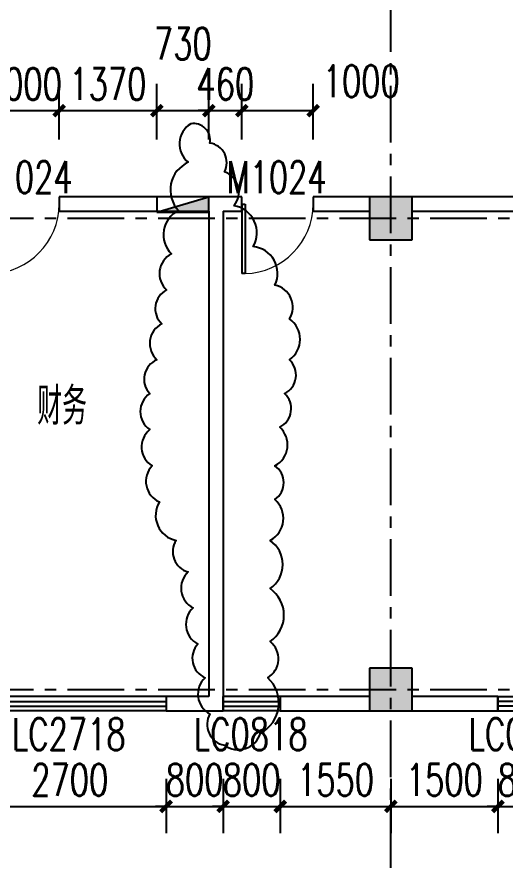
# Model space of a CAD drawing. Header units: millimetres. Extents: x -1048436 to -185795, y -983427 to 400387.
# Drawn here: x -722302 to -715449, y -2118 to 9802 of the extents above; entities that cross this region are included whole.
import ezdxf

# ---------------------------------------------------------------- set-up
doc = ezdxf.new("R2010")
doc.units = ezdxf.units.MM
doc.header["$LTSCALE"] = 500
doc.linetypes.add('一层轴网$0$CENTER', pattern=[50.8, 31.75, -6.35, 6.35, -6.35])
for name, color, linetype in [('COLUMN', 254, 'Continuous'), ('P-消火栓-VPIPE', 1, 'Continuous'), ('PUB_DIM', 3, 'Continuous'), ('PUB_HATCH', 8, 'Continuous'), ('WINDOW', 4, 'Continuous'), ('WINDOW_TEXT', 7, 'Continuous'), ('一层轴网$0$建-轴线', 1, '一层轴网$0$CENTER'), ('建-墙', 254, 'Continuous'), ('建-文字', 4, 'Continuous'), ('建-符号-门编号', 13, 'Continuous'), ('建-门扇', 32, 'Continuous')]:
    doc.layers.add(name, color=color, linetype=linetype)
doc.layers.add('建-非打-01', color=6, linetype='Continuous', plot=False)
doc.styles.add('_TCH_DIM_T3', font='SIMPLEX', dxfattribs={"width": 0.705882, "bigfont": 'GBCBIG'})
doc.styles.add('_TCH_WINDOW', font='SIMPLEX', dxfattribs={"height": 3.5, "bigfont": 'GBCBIG'})
doc.styles.add('XD2008', font='xd-hzs.shx', dxfattribs={"width": 0.7, "bigfont": 'xd-hztxt.shx'})
doc.dimstyles.new('_TCH_ARCH&&150', dxfattribs={"dimtxt": 446.25, "dimasz": 150, "dimexe": 375, "dimexo": 450, "dimgap": 150, "dimtad": 1, "dimdec": 0, "dimzin": 0, "dimdsep": 46, "dimtxsty": '_TCH_DIM_T3', "dimblk": 'ARCHTICK', "dimcen": 0.09, "dimclrt": 7, "dimazin": 2, "dimtfac": 1, "dimtdec": 0, "dimtix": 1, "dimtmove": 2, "dimatfit": 3, "dimldrblk": 'ARCHTICK', "dimfxl": 1, "dimtolj": 1, "dimtzin": 0, "dimarcsym": 0})

# ---------------------------------------------------------------- blocks, each defined once
blk = doc.blocks.new('PA-X单栓')
blk.add_line((-161.6, 56.7), (325, 200))
blk.add_lwpolyline([(-161.6, 56.7), (325, 56.7), (325, 200), (-161.6, 200)], close=True)
blk.add_solid([(325, 56.7), (325, 200), (-161.6, 56.7)])
blk = doc.blocks.new('消防栓')
at = {"layer": 'P-消火栓-VPIPE', "linetype": 'ByBlock', "xscale": 1.5, "yscale": 1.5, "zscale": 1.5, "rotation": 270}
blk.add_blockref('PA-X单栓', (-747463, -432860), dxfattribs=at)
blk = doc.blocks.new('gdsfgfdh')
at = {"rotation": 90}
blk.add_blockref('消防栓', (-1152961, 754445), dxfattribs=at)
blk = doc.blocks.new('A$C2C8523F8')
at = {"layer": '一层轴网$0$建-轴线', "ltscale": 0.05}
for p, q in [((11450, 66576.4), (54751.3, 66576.4)), ((11450, 59976.4), (54751.3, 59976.4))]:
    blk.add_line(p, q, dxfattribs=at)
blk.add_lwpolyline([(36300, 57476.4), (36300, 82276.4)], dxfattribs=at)
blk = doc.blocks.new('_ArchTick')
at = {"color": 0, "linetype": 'ByBlock', "const_width": 0.4}
blk.add_lwpolyline([(-0.5, -0.5), (0.5, 0.5)], dxfattribs=at)
blk = doc.blocks.new('*D1160')
at = {"layer": 'Defpoints', "color": 0, "transparency": 16777216}
for p in [(-718153, 8490), (-719153, 7636), (-718153, 7636)]:
    blk.add_point(p, dxfattribs=at)
at = {"layer": 'PUB_DIM', "color": 0, "lineweight": -2, "transparency": 16777216}
for p, q in [((-719153, 8086), (-719153, 8865)), ((-718153, 8086), (-718153, 8865)), ((-719153, 8490), (-718153, 8490))]:
    blk.add_line(p, q, dxfattribs=at)
at = {"layer": 'PUB_DIM', "color": 0, "lineweight": -2, "transparency": 16777216, "xscale": 150, "yscale": 150, "zscale": 150, "rotation": 180}
blk.add_blockref('_ArchTick', (-719153, 8490), dxfattribs=at)
at = {"layer": 'PUB_DIM', "color": 0, "lineweight": -2, "transparency": 16777216, "xscale": 150, "yscale": 150, "zscale": 150}
blk.add_blockref('_ArchTick', (-718153, 8490), dxfattribs=at)
at = {"layer": 'PUB_DIM', "color": 7, "transparency": 16777216, "insert": (-717478, 8903), "char_height": 446.2, "attachment_point": 5, "style": '_TCH_DIM_T3'}
blk.add_mtext('\\A1;1000', dxfattribs=at)
blk = doc.blocks.new('*D1161')
at = {"layer": 'Defpoints', "color": 0, "transparency": 16777216}
for p in [(-719153, 8490), (-719613, 7636), (-719153, 7636)]:
    blk.add_point(p, dxfattribs=at)
at = {"layer": 'PUB_DIM', "color": 0, "lineweight": -2, "transparency": 16777216}
for p, q in [((-719613, 8086), (-719613, 8865)), ((-719153, 8086), (-719153, 8865)), ((-719613, 8490), (-719763, 8490)), ((-719613, 8490), (-719153, 8490)), ((-719153, 8490), (-719003, 8490))]:
    blk.add_line(p, q, dxfattribs=at)
at = {"layer": 'PUB_DIM', "color": 0, "lineweight": -2, "transparency": 16777216, "xscale": 150, "yscale": 150, "zscale": 150}
blk.add_blockref('_ArchTick', (-719613, 8490), dxfattribs=at)
at = {"layer": 'PUB_DIM', "color": 0, "lineweight": -2, "transparency": 16777216, "xscale": 150, "yscale": 150, "zscale": 150, "rotation": 180}
blk.add_blockref('_ArchTick', (-719153, 8490), dxfattribs=at)
at = {"layer": 'PUB_DIM', "color": 7, "transparency": 16777216, "insert": (-719383, 8864), "char_height": 446.2, "attachment_point": 5, "style": '_TCH_DIM_T3'}
blk.add_mtext('\\A1;460', dxfattribs=at)
blk = doc.blocks.new('*D1162')
at = {"layer": 'Defpoints', "color": 0, "transparency": 16777216}
for p in [(-719613, 8490), (-720343, 7636), (-719613, 7636)]:
    blk.add_point(p, dxfattribs=at)
at = {"layer": 'PUB_DIM', "color": 0, "lineweight": -2, "transparency": 16777216}
for p, q in [((-720343, 8086), (-720343, 8865)), ((-719613, 8086), (-719613, 8865)), ((-720343, 8490), (-719613, 8490))]:
    blk.add_line(p, q, dxfattribs=at)
at = {"layer": 'PUB_DIM', "color": 0, "lineweight": -2, "transparency": 16777216, "xscale": 150, "yscale": 150, "zscale": 150, "rotation": 180}
blk.add_blockref('_ArchTick', (-720343, 8490), dxfattribs=at)
at = {"layer": 'PUB_DIM', "color": 0, "lineweight": -2, "transparency": 16777216, "xscale": 150, "yscale": 150, "zscale": 150}
blk.add_blockref('_ArchTick', (-719613, 8490), dxfattribs=at)
at = {"layer": 'PUB_DIM', "color": 7, "transparency": 16777216, "insert": (-719978, 9428), "char_height": 446.2, "attachment_point": 5, "style": '_TCH_DIM_T3'}
blk.add_mtext('\\A1;730', dxfattribs=at)
blk = doc.blocks.new('*D1163')
at = {"layer": 'Defpoints', "color": 0, "transparency": 16777216}
for p in [(-720343, 8490), (-721713, 7636), (-720343, 7636)]:
    blk.add_point(p, dxfattribs=at)
at = {"layer": 'PUB_DIM', "color": 0, "lineweight": -2, "transparency": 16777216}
for p, q in [((-721713, 8086), (-721713, 8865)), ((-720343, 8086), (-720343, 8865)), ((-721713, 8490), (-720343, 8490))]:
    blk.add_line(p, q, dxfattribs=at)
at = {"layer": 'PUB_DIM', "color": 0, "lineweight": -2, "transparency": 16777216, "xscale": 150, "yscale": 150, "zscale": 150, "rotation": 180}
blk.add_blockref('_ArchTick', (-721713, 8490), dxfattribs=at)
at = {"layer": 'PUB_DIM', "color": 0, "lineweight": -2, "transparency": 16777216, "xscale": 150, "yscale": 150, "zscale": 150}
blk.add_blockref('_ArchTick', (-720343, 8490), dxfattribs=at)
at = {"layer": 'PUB_DIM', "color": 7, "transparency": 16777216, "insert": (-721028, 8864), "char_height": 446.2, "attachment_point": 5, "style": '_TCH_DIM_T3'}
blk.add_mtext('\\A1;1370', dxfattribs=at)
blk = doc.blocks.new('*D1164')
at = {"layer": 'Defpoints', "color": 0, "transparency": 16777216}
for p in [(-721713, 8490), (-722713, 7636), (-721713, 7636)]:
    blk.add_point(p, dxfattribs=at)
at = {"layer": 'PUB_DIM', "color": 0, "lineweight": -2, "transparency": 16777216}
for p, q in [((-722713, 8086), (-722713, 8865)), ((-721713, 8086), (-721713, 8865)), ((-722713, 8490), (-722863, 8490)), ((-722713, 8490), (-721713, 8490)), ((-721713, 8490), (-721563, 8490))]:
    blk.add_line(p, q, dxfattribs=at)
at = {"layer": 'PUB_DIM', "color": 0, "lineweight": -2, "transparency": 16777216, "xscale": 150, "yscale": 150, "zscale": 150}
blk.add_blockref('_ArchTick', (-722713, 8490), dxfattribs=at)
at = {"layer": 'PUB_DIM', "color": 0, "lineweight": -2, "transparency": 16777216, "xscale": 150, "yscale": 150, "zscale": 150, "rotation": 180}
blk.add_blockref('_ArchTick', (-721713, 8490), dxfattribs=at)
at = {"layer": 'PUB_DIM', "color": 7, "transparency": 16777216, "insert": (-722213, 8864), "char_height": 446.2, "attachment_point": 5, "style": '_TCH_DIM_T3'}
blk.add_mtext('\\A1;1000', dxfattribs=at)
blk = doc.blocks.new('*D1185')
at = {"layer": 'Defpoints', "color": 0, "transparency": 16777216}
for p in [(-722913, -419), (-720213, -419), (-720213, -1255)]:
    blk.add_point(p, dxfattribs=at)
at = {"layer": 'PUB_DIM', "color": 0, "lineweight": -2, "transparency": 16777216}
for p, q in [((-722913, -869), (-722913, -1630)), ((-720213, -869), (-720213, -1630)), ((-722913, -1255), (-720213, -1255))]:
    blk.add_line(p, q, dxfattribs=at)
at = {"layer": 'PUB_DIM', "color": 0, "lineweight": -2, "transparency": 16777216, "xscale": 150, "yscale": 150, "zscale": 150, "rotation": 180}
blk.add_blockref('_ArchTick', (-722913, -1255), dxfattribs=at)
at = {"layer": 'PUB_DIM', "color": 0, "lineweight": -2, "transparency": 16777216, "xscale": 150, "yscale": 150, "zscale": 150}
blk.add_blockref('_ArchTick', (-720213, -1255), dxfattribs=at)
at = {"layer": 'PUB_DIM', "color": 7, "transparency": 16777216, "insert": (-721563, -882), "char_height": 446.2, "attachment_point": 5, "style": '_TCH_DIM_T3'}
blk.add_mtext('\\A1;2700', dxfattribs=at)
blk = doc.blocks.new('*D1186')
at = {"layer": 'Defpoints', "color": 0, "transparency": 16777216}
for p in [(-720213, -419), (-719413, -419), (-719413, -1255)]:
    blk.add_point(p, dxfattribs=at)
at = {"layer": 'PUB_DIM', "color": 0, "lineweight": -2, "transparency": 16777216}
for p, q in [((-720213, -869), (-720213, -1630)), ((-719413, -869), (-719413, -1630)), ((-720213, -1255), (-720363, -1255)), ((-720213, -1255), (-719413, -1255)), ((-719413, -1255), (-719263, -1255))]:
    blk.add_line(p, q, dxfattribs=at)
at = {"layer": 'PUB_DIM', "color": 0, "lineweight": -2, "transparency": 16777216, "xscale": 150, "yscale": 150, "zscale": 150}
blk.add_blockref('_ArchTick', (-720213, -1255), dxfattribs=at)
at = {"layer": 'PUB_DIM', "color": 0, "lineweight": -2, "transparency": 16777216, "xscale": 150, "yscale": 150, "zscale": 150, "rotation": 180}
blk.add_blockref('_ArchTick', (-719413, -1255), dxfattribs=at)
at = {"layer": 'PUB_DIM', "color": 7, "transparency": 16777216, "insert": (-719813, -882), "char_height": 446.2, "attachment_point": 5, "style": '_TCH_DIM_T3'}
blk.add_mtext('\\A1;800', dxfattribs=at)
blk = doc.blocks.new('*D1187')
at = {"layer": 'Defpoints', "color": 0, "transparency": 16777216}
for p in [(-719413, -419), (-718613, -419), (-718613, -1255)]:
    blk.add_point(p, dxfattribs=at)
at = {"layer": 'PUB_DIM', "color": 0, "lineweight": -2, "transparency": 16777216}
for p, q in [((-719413, -869), (-719413, -1630)), ((-718613, -869), (-718613, -1630)), ((-719413, -1255), (-719563, -1255)), ((-719413, -1255), (-718613, -1255)), ((-718613, -1255), (-718463, -1255))]:
    blk.add_line(p, q, dxfattribs=at)
at = {"layer": 'PUB_DIM', "color": 0, "lineweight": -2, "transparency": 16777216, "xscale": 150, "yscale": 150, "zscale": 150}
blk.add_blockref('_ArchTick', (-719413, -1255), dxfattribs=at)
at = {"layer": 'PUB_DIM', "color": 0, "lineweight": -2, "transparency": 16777216, "xscale": 150, "yscale": 150, "zscale": 150, "rotation": 180}
blk.add_blockref('_ArchTick', (-718613, -1255), dxfattribs=at)
at = {"layer": 'PUB_DIM', "color": 7, "transparency": 16777216, "insert": (-719013, -882), "char_height": 446.2, "attachment_point": 5, "style": '_TCH_DIM_T3'}
blk.add_mtext('\\A1;800', dxfattribs=at)
blk = doc.blocks.new('*D1188')
at = {"layer": 'Defpoints', "color": 0, "transparency": 16777216}
for p in [(-718613, -419), (-717063, -419), (-717063, -1255)]:
    blk.add_point(p, dxfattribs=at)
at = {"layer": 'PUB_DIM', "color": 0, "lineweight": -2, "transparency": 16777216}
for p, q in [((-718613, -869), (-718613, -1630)), ((-717063, -869), (-717063, -1630)), ((-718613, -1255), (-717063, -1255))]:
    blk.add_line(p, q, dxfattribs=at)
at = {"layer": 'PUB_DIM', "color": 0, "lineweight": -2, "transparency": 16777216, "xscale": 150, "yscale": 150, "zscale": 150, "rotation": 180}
blk.add_blockref('_ArchTick', (-718613, -1255), dxfattribs=at)
at = {"layer": 'PUB_DIM', "color": 0, "lineweight": -2, "transparency": 16777216, "xscale": 150, "yscale": 150, "zscale": 150}
blk.add_blockref('_ArchTick', (-717063, -1255), dxfattribs=at)
at = {"layer": 'PUB_DIM', "color": 7, "transparency": 16777216, "insert": (-717838, -882), "char_height": 446.2, "attachment_point": 5, "style": '_TCH_DIM_T3'}
blk.add_mtext('\\A1;1550', dxfattribs=at)
blk = doc.blocks.new('*D1189')
at = {"layer": 'Defpoints', "color": 0, "transparency": 16777216}
for p in [(-717063, -419), (-715562, -419), (-715562, -1255)]:
    blk.add_point(p, dxfattribs=at)
at = {"layer": 'PUB_DIM', "color": 0, "lineweight": -2, "transparency": 16777216}
for p, q in [((-717063, -869), (-717063, -1630)), ((-715562, -869), (-715562, -1630)), ((-717063, -1255), (-715562, -1255))]:
    blk.add_line(p, q, dxfattribs=at)
at = {"layer": 'PUB_DIM', "color": 0, "lineweight": -2, "transparency": 16777216, "xscale": 150, "yscale": 150, "zscale": 150, "rotation": 180}
blk.add_blockref('_ArchTick', (-717063, -1255), dxfattribs=at)
at = {"layer": 'PUB_DIM', "color": 0, "lineweight": -2, "transparency": 16777216, "xscale": 150, "yscale": 150, "zscale": 150}
blk.add_blockref('_ArchTick', (-715562, -1255), dxfattribs=at)
at = {"layer": 'PUB_DIM', "color": 7, "transparency": 16777216, "insert": (-716313, -882), "char_height": 446.2, "attachment_point": 5, "style": '_TCH_DIM_T3'}
blk.add_mtext('\\A1;1500', dxfattribs=at)
blk = doc.blocks.new('*D1190')
at = {"layer": 'Defpoints', "color": 0, "transparency": 16777216}
for p in [(-715562, -419), (-714762, -419), (-714762, -1255)]:
    blk.add_point(p, dxfattribs=at)
at = {"layer": 'PUB_DIM', "color": 0, "lineweight": -2, "transparency": 16777216}
for p, q in [((-715562, -869), (-715562, -1630)), ((-714762, -869), (-714762, -1630)), ((-715562, -1255), (-715712, -1255)), ((-715562, -1255), (-714762, -1255)), ((-714762, -1255), (-714612, -1255))]:
    blk.add_line(p, q, dxfattribs=at)
at = {"layer": 'PUB_DIM', "color": 0, "lineweight": -2, "transparency": 16777216, "xscale": 150, "yscale": 150, "zscale": 150}
blk.add_blockref('_ArchTick', (-715562, -1255), dxfattribs=at)
at = {"layer": 'PUB_DIM', "color": 0, "lineweight": -2, "transparency": 16777216, "xscale": 150, "yscale": 150, "zscale": 150, "rotation": 180}
blk.add_blockref('_ArchTick', (-714762, -1255), dxfattribs=at)
at = {"layer": 'PUB_DIM', "color": 7, "transparency": 16777216, "insert": (-715162, -882), "char_height": 446.2, "attachment_point": 5, "style": '_TCH_DIM_T3'}
blk.add_mtext('\\A1;800', dxfattribs=at)
blk = doc.blocks.new('$DorLib2D$00000001')
for p, q in [((0.45, 0.975), (0.5, 0.975)), ((0.45, 0), (0.45, 0.975)), ((0.5, 0), (0.5, 0.975)), ((0.5, 0), (0.45, 0))]:
    blk.add_line(p, q)
at = {"lineweight": 13}
blk.add_arc((0.475, 0), 0.975, 91.4693, 180, dxfattribs=at)
blk = doc.blocks.new('$TCHSYS$WIN2D')
for p, q in [((-0.5, 0.5), (0.5, 0.5)), ((-0.5, 0.5), (-0.5, -0.5)), ((0.5, 0.5), (0.5, -0.5)), ((0.5, 0.1667), (-0.5, 0.1667)), ((0.5, -0.1667), (-0.5, -0.1667)), ((-0.5, -0.5), (0.5, -0.5))]:
    blk.add_line(p, q)

msp = doc.modelspace()

# ---------------------------------------------------------------- hatches: boundary and pattern name
at = {"layer": 'PUB_HATCH'}
for points in [[(-717362.7, 7282.4), (-717362.7, 6682.4), (-716762.7, 6682.4), (-716762.7, 7282.4)], [(-717362.7, 682.4), (-717362.7, 82.4), (-716762.7, 82.4), (-716762.7, 682.4)]]:
    msp.add_hatch(color=256, dxfattribs=at).paths.add_polyline_path(points)

# ---------------------------------------------------------------- linework, layer by layer
at = {"layer": 'COLUMN'}
for p, q in [((-717362.7, 7282.4), (-717362.7, 6682.4)), ((-716762.7, 7282.4), (-717362.7, 7282.4)), ((-716762.7, 6682.4), (-716762.7, 7282.4)), ((-717362.7, 6682.4), (-716762.7, 6682.4)), ((-717362.7, 682.4), (-717362.7, 82.4)), ((-716762.7, 682.4), (-717362.7, 682.4)), ((-716762.7, 82.4), (-716762.7, 682.4)), ((-717362.7, 82.4), (-716762.7, 82.4))]:
    msp.add_line(p, q, dxfattribs=at)
at = {"layer": '建-墙'}
for p, q in [((-719513, 7282.5), (-721713.1, 7282.5)), ((-721713.1, 7282.5), (-721713.1, 7082.5)), ((-719153.4, 7282.5), (-719513, 7282.5)), ((-719153.4, 7082.5), (-719153.4, 7282.5)), ((-717062.7, 7282.5), (-718153.4, 7282.5)), ((-718153.4, 7282.5), (-718153.4, 7082.5)), ((-712412.7, 7282.5), (-717062.7, 7282.5)), ((-721713.1, 7082.5), (-719613, 7082.5)), ((-719613, 7082.5), (-719613, 282.5)), ((-719413, 7082.5), (-719413, 282.5)), ((-719413, 7082.5), (-719153.4, 7082.5)), ((-718153.4, 7082.5), (-717362.7, 7082.5)), ((-716762.7, 7082.5), (-712412.7, 7082.5)), ((-719613, 282.5), (-720212.7, 282.5)), ((-720212.7, 282.5), (-720212.7, 82.5)), ((-719413, 82.5), (-719413, 282.5)), ((-717362.7, 282.5), (-718613, 282.5)), ((-718613, 282.5), (-718613, 82.5)), ((-715562.4, 282.5), (-716762.7, 282.5)), ((-715562.4, 82.5), (-715562.4, 282.5)), ((-720212.7, 82.5), (-719513, 82.5)), ((-719513, 82.5), (-719413, 82.5)), ((-718613, 82.5), (-717362.7, 82.5)), ((-716762.7, 82.5), (-715562.4, 82.5))]:
    msp.add_line(p, q, dxfattribs=at)
at = {"layer": '建-非打-01'}
msp.add_lwpolyline([(-719868.3, 8306.1, 0.5205671), (-719902.1, 7766.4, 0.5205671), (-719902.1, 7766.4, 0.5205671), (-720037.1, 7091.7, 0.5205671), (-720037.1, 7091.7, 0.5205671), (-720138.4, 6484.4, 0.5205671), (-720138.4, 6484.4, 0.5205671), (-720205.9, 5978.4, 0.5205671), (-720205.9, 5978.4, 0.5205671), (-720273.5, 5506.1, 0.5205671), (-720273.5, 5506.1, 0.5205671), (-720341, 5000.1, 0.5205671), (-720341, 5000.1, 0.5205671), (-720442.3, 4527.8, 0.5205671), (-720442.3, 4527.8, 0.5205671), (-720442.3, 4021.8, 0.5205671), (-720442.3, 4021.8, 0.5205671), (-720408.5, 3515.7, 0.5205671), (-720408.5, 3515.7, 0.5205671), (-720307.2, 3009.7, 0.5205671), (-720307.2, 3009.7, 0.5205671), (-720070.9, 2469.9, 0.5205671), (-720070.9, 2469.9, 0.5205671), (-719902.1, 2031.4, 0.5205671), (-719902.1, 2031.4, 0.5205671), (-719834.6, 1525.4, 0.5205671), (-719834.6, 1525.4, 0.5205671), (-719767.1, 1019.3, 0.5205671), (-719767.1, 1019.3, 0.5205671), (-719665.8, 547, 0.5205671), (-719665.8, 547, 0.5205671), (-719598.3, 41, 0.5205671), (-719598.3, 41, 0.5205671), (-719395.7, -397.5, 0.5205671), (-719395.7, -397.5, 0.5205671), (-718889.3, -228.9, 0.5205671), (-718889.3, -228.9, 0.5205671), (-718788, 547, 0.5205671), (-718788, 547, 0.5205671), (-718754.3, 1053.1, 0.5205671), (-718754.3, 1053.1, 0.5205671), (-718754.3, 1795.2, 0.5205671), (-718754.3, 1795.2, 0.5205671), (-718754.3, 2469.9, 0.5205671), (-718754.3, 2469.9, 0.5205671), (-718686.7, 3043.4, 0.5205671), (-718686.7, 3043.4, 0.5205671), (-718686.7, 3515.7, 0.5205671), (-718686.7, 3515.7, 0.5205671), (-718619.2, 4055.5, 0.5205671), (-718619.2, 4055.5, 0.5205671), (-718551.7, 4527.8, 0.5205671), (-718551.7, 4527.8, 0.5205671), (-718484.2, 5000.1, 0.5205671), (-718484.2, 5000.1, 0.5205671), (-718484.2, 5573.6, 0.5205671), (-718484.2, 5573.6, 0.5205671), (-718686.7, 6045.9, 0.5205671), (-718686.7, 6045.9, 0.5205671), (-718990.6, 6585.6, 0.5205671), (-718990.6, 6585.6, 0.5205671), (-719260.7, 7159.1, 0.5205671), (-719260.7, 7159.1, 0.5205671), (-719395.7, 7631.4, 0.5205671), (-719395.7, 7631.4, 0.5205671), (-719598.3, 8036.2, 0.5205671), (-719598.3, 8036.2, 0.5205671), (-719868.3, 8306.1)], format="xyb", dxfattribs=at)

# ---------------------------------------------------------------- block references
for name, p in [('A$C2C8523F8', (-753362.7, -59594)), ('gdsfgfdh', (0, 0))]:
    msp.add_blockref(name, p)
at = {"layer": 'WINDOW'}
ref = msp.add_blockref('$TCHSYS$WIN2D', (-721562.7, 182.5), dxfattribs=dict(at, xscale=2700, yscale=-200, zscale=2700, rotation=180))
ref.add_attrib('A', 'LC2718', (-722372.7, -465.8), dxfattribs={"layer": 'WINDOW_TEXT', "height": 446.25, "style": '_TCH_WINDOW', "width": 0.705882})
ref = msp.add_blockref('$TCHSYS$WIN2D', (-719013, 182.5), dxfattribs=dict(at, xscale=800, yscale=-200, zscale=800, rotation=180))
ref.add_attrib('A', 'LC0818', (-719823, -465.7), dxfattribs={"layer": 'WINDOW_TEXT', "height": 446.25, "style": '_TCH_WINDOW', "width": 0.705882})
ref = msp.add_blockref('$TCHSYS$WIN2D', (-715162.4, 182.5), dxfattribs=dict(at, xscale=-800, yscale=-200, zscale=-800, rotation=180))
ref.add_attrib('A', 'LC0818', (-715972.4, -465.7), dxfattribs={"layer": 'WINDOW_TEXT', "height": 446.25, "style": '_TCH_WINDOW', "width": 0.705882})
at = {"layer": '建-门扇'}
ref = msp.add_blockref('$DorLib2D$00000001', (-722213.1, 7182.5), dxfattribs=dict(at, xscale=1000, yscale=1000, zscale=200, rotation=180))
ref.add_attrib('A', 'M1024', (-722925.6, 7334.3), dxfattribs={"layer": '建-符号-门编号', "height": 446.25, "style": '_TCH_WINDOW', "width": 0.705882})
ref = msp.add_blockref('$DorLib2D$00000001', (-718653.4, 7182.5), dxfattribs=dict(at, xscale=1000, yscale=1000, zscale=200, rotation=180))
ref.add_attrib('A', 'M1024', (-719365.9, 7334.3), dxfattribs={"layer": '建-符号-门编号', "height": 446.25, "style": '_TCH_WINDOW', "width": 0.705882})

# ---------------------------------------------------------------- texts
at = {"layer": '建-文字', "style": 'XD2008', "width": 0.7}
msp.add_text('财务', height=525, dxfattribs=at).set_placement((-722019.4, 4088.8))

# ---------------------------------------------------------------- dimensions: what is measured, and where the dimension line sits
at = {"layer": 'PUB_DIM'}
for base, p1, p2, picture, middle in [((-719613, 8490.4), (-720343, 7635.9), (-719613, 7635.9), '*D1162', (-719978, 9427.9)), ((-718153.4, 8490.4), (-719153.4, 7635.9), (-718153.4, 7635.9), '*D1160', (-717478.4, 8902.9))]:
    dim = msp.add_linear_dim(base=base, p1=p1, p2=p2, angle=0, dimstyle='_TCH_ARCH&&150', dxfattribs=at)
    dim.commit()
    dim.dimension.update_dxf_attribs({"geometry": picture, "text_midpoint": middle, "dimtype": 129})
for p1, p2, distance, picture, middle in [((-722713.1, 7635.9), (-721713.1, 7635.9), 854.5, '*D1164', (-722213.1, 8863.6)), ((-721713.1, 7635.9), (-720343, 7635.9), 854.5, '*D1163', (-721028, 8863.6)), ((-719613, 7635.9), (-719153.4, 7635.9), 854.5, '*D1161', (-719383.2, 8863.6)), ((-722912.7, -419), (-720212.7, -419), -836.5, '*D1185', (-721562.7, -882.3)), ((-720212.7, -419), (-719413, -419), -836.5, '*D1186', (-719812.8, -882.3)), ((-719413, -419), (-718613, -419), -836.5, '*D1187', (-719013, -882.3)), ((-718613, -419), (-717062.7, -419), -836.5, '*D1188', (-717837.8, -882.3)), ((-717062.7, -419), (-715562.4, -419), -836.5, '*D1189', (-716312.5, -882.3)), ((-715562.4, -419), (-714762.4, -419), -836.5, '*D1190', (-715162.4, -882.3))]:
    dim = msp.add_aligned_dim(p1=p1, p2=p2, distance=distance, dimstyle='_TCH_ARCH&&150', dxfattribs=at)
    dim.commit()
    dim.dimension.update_dxf_attribs({"geometry": picture, "text_midpoint": middle})

doc.saveas('drawing.dxf')
